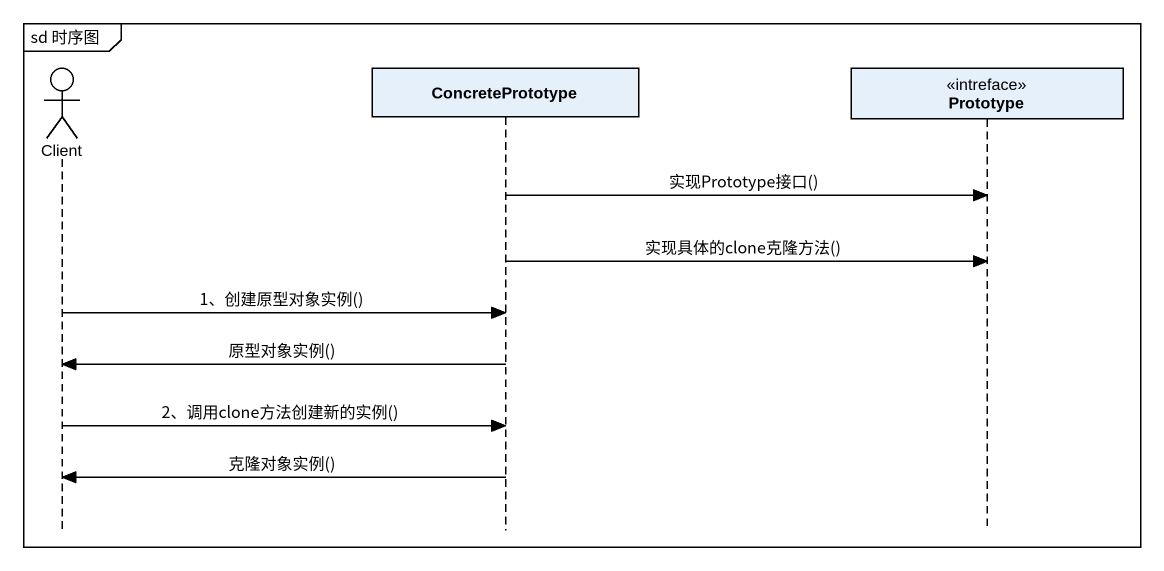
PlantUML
@startuml
mainframe sd 时序图
hide footbox
actor Client
participant ConcretePrototype
participant Prototype <<intreface>>

ConcretePrototype -> Prototype : 实现Prototype接口()
ConcretePrototype -> Prototype : 实现具体的clone克隆方法()
Client -> ConcretePrototype : 1、创建原型对象实例()
ConcretePrototype -> Client : 原型对象实例()
Client -> ConcretePrototype : 2、调用clone方法创建新的实例()
ConcretePrototype -> Client : 克隆对象实例()
@enduml
